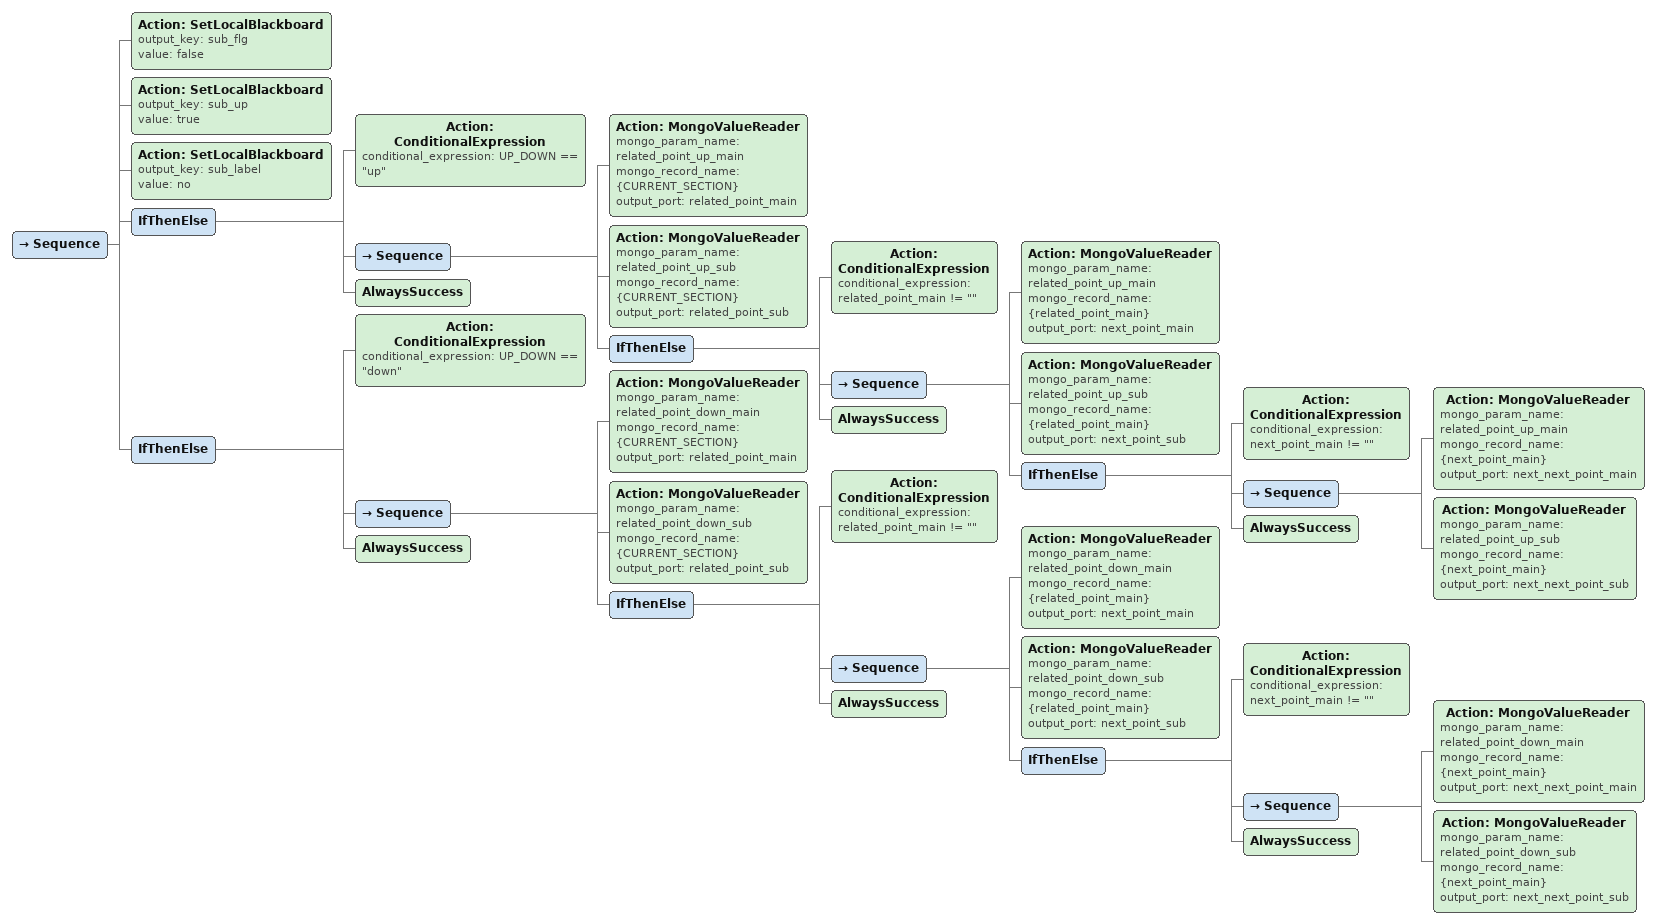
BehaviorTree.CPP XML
<Sequence>
    <Action ID="SetLocalBlackboard" output_key="sub_flg" value="false"/>
    <Action ID="SetLocalBlackboard" output_key="sub_up" value="true"/>
    <Action ID="SetLocalBlackboard" output_key="sub_label" value="no"/>
    <IfThenElse>
        <Action ID="ConditionalExpression" conditional_expression="UP_DOWN == &quot;up&quot;"/>
        <Sequence>
            <Action ID="MongoValueReader" mongo_param_name="related_point_up_main" mongo_record_name="{CURRENT_SECTION}" output_port="related_point_main"/>
            <Action ID="MongoValueReader" mongo_param_name="related_point_up_sub" mongo_record_name="{CURRENT_SECTION}" output_port="related_point_sub"/>
            <IfThenElse>
                <Action ID="ConditionalExpression" conditional_expression="related_point_main != &quot;&quot;"/>
                <Sequence>
                    <Action ID="MongoValueReader" mongo_param_name="related_point_up_main" mongo_record_name="{related_point_main}" output_port="next_point_main"/>
                    <Action ID="MongoValueReader" mongo_param_name="related_point_up_sub" mongo_record_name="{related_point_main}" output_port="next_point_sub"/>
                    <IfThenElse>
                        <Action ID="ConditionalExpression" conditional_expression="next_point_main != &quot;&quot;"/>
                        <Sequence>
                            <Action ID="MongoValueReader" mongo_param_name="related_point_up_main" mongo_record_name="{next_point_main}" output_port="next_next_point_main"/>
                            <Action ID="MongoValueReader" mongo_param_name="related_point_up_sub" mongo_record_name="{next_point_main}" output_port="next_next_point_sub"/>
                        </Sequence>
                        <AlwaysSuccess/>
                    </IfThenElse>
                </Sequence>
                <AlwaysSuccess/>
            </IfThenElse>
        </Sequence>
        <AlwaysSuccess/>
    </IfThenElse>
    <IfThenElse>
        <Action ID="ConditionalExpression" conditional_expression="UP_DOWN == &quot;down&quot;"/>
        <Sequence>
            <Action ID="MongoValueReader" mongo_param_name="related_point_down_main" mongo_record_name="{CURRENT_SECTION}" output_port="related_point_main"/>
            <Action ID="MongoValueReader" mongo_param_name="related_point_down_sub" mongo_record_name="{CURRENT_SECTION}" output_port="related_point_sub"/>
            <IfThenElse>
                <Action ID="ConditionalExpression" conditional_expression="related_point_main != &quot;&quot;"/>
                <Sequence>
                    <Action ID="MongoValueReader" mongo_param_name="related_point_down_main" mongo_record_name="{related_point_main}" output_port="next_point_main"/>
                    <Action ID="MongoValueReader" mongo_param_name="related_point_down_sub" mongo_record_name="{related_point_main}" output_port="next_point_sub"/>
                    <IfThenElse>
                        <Action ID="ConditionalExpression" conditional_expression="next_point_main != &quot;&quot;"/>
                        <Sequence>
                            <Action ID="MongoValueReader" mongo_param_name="related_point_down_main" mongo_record_name="{next_point_main}" output_port="next_next_point_main"/>
                            <Action ID="MongoValueReader" mongo_param_name="related_point_down_sub" mongo_record_name="{next_point_main}" output_port="next_next_point_sub"/>
                        </Sequence>
                        <AlwaysSuccess/>
                    </IfThenElse>
                </Sequence>
                <AlwaysSuccess/>
            </IfThenElse>
        </Sequence>
        <AlwaysSuccess/>
    </IfThenElse>
</Sequence>
